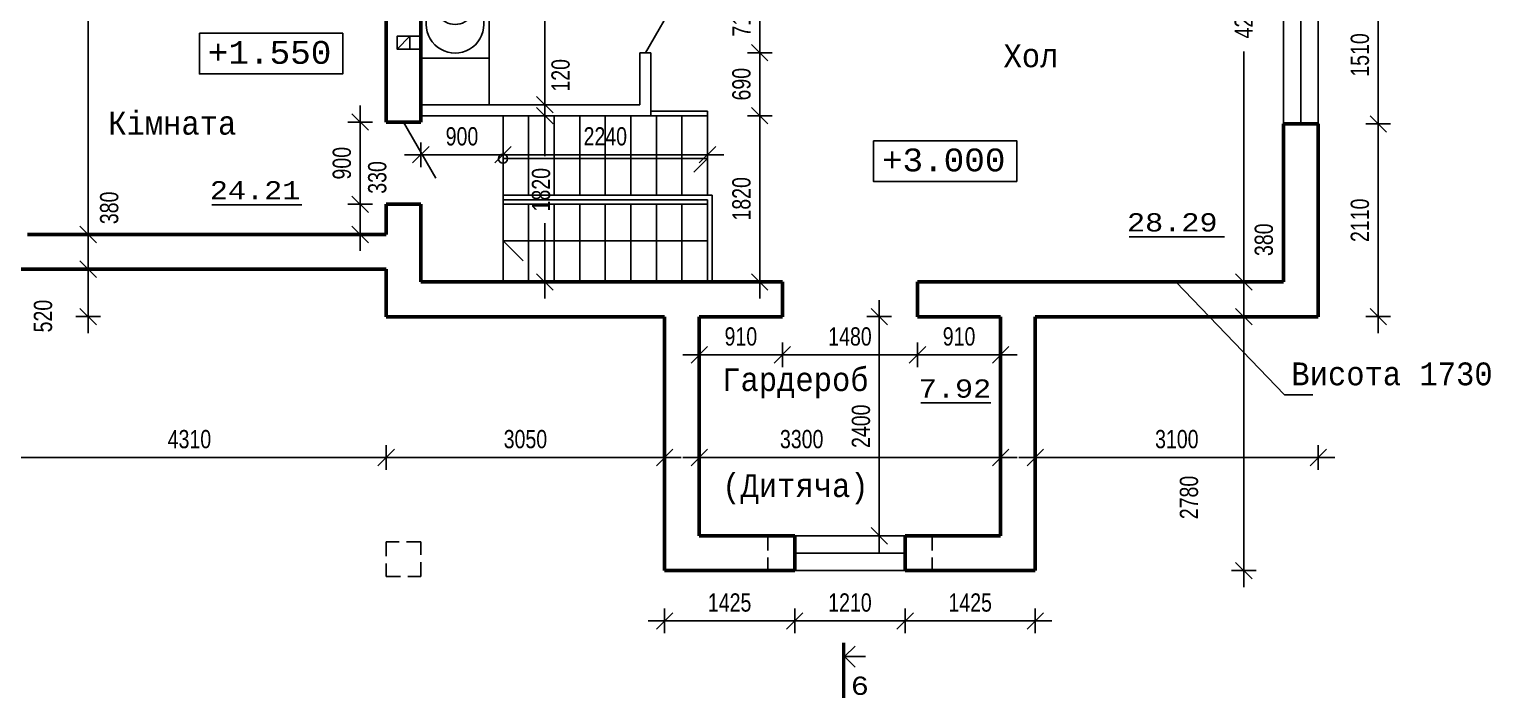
# Model space of a CAD drawing. Extents: x 3578 to 5591, y 95 to 458.
# Drawn here: x 4462.2 to 4622.3, y 108.2 to 181.4 of the extents above; entities that cross this region are included whole.
import ezdxf

# ---------------------------------------------------------------- set-up
doc = ezdxf.new("R2010")
doc.units = 0
doc.header["$MEASUREMENT"] = 0
doc.linetypes.add('HIDDEN2', pattern=[4.7625, 3.175, -1.5875])
doc.layers.get('0').update_dxf_attribs({"linetype": 'CONTINUOUS'})
doc.layers.get('DEFPOINTS').update_dxf_attribs({"linetype": 'CONTINUOUS'})
doc.layers.add('Chata', color=7, linetype='CONTINUOUS')
doc.layers.add('Furniture___Equipment', color=7, linetype='CONTINUOUS')
doc.styles.add('RUSS', font='russ', dxfattribs={"width": 0.8})
doc.styles.get("Standard").update_dxf_attribs({"font": 'cour.ttf'})
doc.dimstyles.new('Text 2mm', dxfattribs={"dimtxt": 2, "dimasz": 0.09, "dimexe": 0, "dimexo": 0, "dimgap": 1, "dimtad": 1, "dimdec": 0, "dimlfac": 100, "dimzin": 0, "dimdsep": 46, "dimtxsty": 'RUSS', "dimblk": 'A8MITTA', "dimcen": 3, "dimse1": 1, "dimse2": 1, "dimclrd": 6, "dimclrt": 6, "dimadec": 0, "dimazin": 0, "dimtp": 6, "dimtm": 6, "dimtfac": 1, "dimtdec": 0, "dimtofl": 0, "dimtmove": 2, "dimatfit": 3, "dimldrblk": 'A8MITTA', "dimfxl": 1, "dimtolj": 1, "dimtzin": 0, "dimarcsym": 0})

# ---------------------------------------------------------------- blocks, each defined once
blk = doc.blocks.new('A8MITTA', base_point=(3180, 3140))
for p, q in [((3170, 3130), (3190, 3150)), ((3180, 3155), (3180, 3125)), ((3160, 3140), (3200, 3140))]:
    blk.add_line(p, q)
blk = doc.blocks.new('*D59')
at = {"layer": 'Chata', "color": 6, "lineweight": -2, "ltscale": 0.01, "transparency": 16777216}
for p, q in [((4595.21, 196.14), (4595.21, 186.59)), ((4595.21, 153.82), (4595.21, 178.95))]:
    blk.add_line(p, q, dxfattribs=at)
at = {"layer": 'DEFPOINTS', "color": 0, "ltscale": 0.01, "transparency": 16777216}
for p in [(4599.57, 196.23), (4595.21, 153.73), (4599.57, 153.73)]:
    blk.add_point(p, dxfattribs=at)
at = {"layer": 'Chata', "color": 6, "lineweight": -2, "ltscale": 0.01, "transparency": 16777216, "xscale": 0.09, "yscale": 0.09, "zscale": 0.09}
for p, rotation in [((4595.21, 196.23), 90), ((4595.21, 153.73), 270)]:
    blk.add_blockref('A8MITTA', p, dxfattribs=dict(at, rotation=rotation))
at = {"layer": 'Chata', "color": 6, "ltscale": 0.01, "transparency": 16777216, "insert": (4595.21, 182.77), "char_height": 2, "attachment_point": 5, "rotation": 90, "style": 'RUSS'}
blk.add_mtext('\\A1;4250', dxfattribs=at)
blk = doc.blocks.new('*D60')
at = {"layer": 'Chata', "color": 6, "lineweight": -2, "ltscale": 0.01, "transparency": 16777216}
blk.add_line((4595.21, 149.84), (4595.21, 122.22), dxfattribs=at)
at = {"layer": 'DEFPOINTS', "color": 0, "ltscale": 0.01, "transparency": 16777216}
for p in [(4572.37, 149.93), (4572.37, 122.13), (4595.21, 122.13)]:
    blk.add_point(p, dxfattribs=at)
at = {"layer": 'Chata', "color": 6, "lineweight": -2, "ltscale": 0.01, "transparency": 16777216, "xscale": 0.09, "yscale": 0.09, "zscale": 0.09}
for p, rotation in [((4595.21, 149.93), 90), ((4595.21, 122.13), 270)]:
    blk.add_blockref('A8MITTA', p, dxfattribs=dict(at, rotation=rotation))
at = {"layer": 'Chata', "color": 6, "ltscale": 0.01, "transparency": 16777216, "insert": (4589.21, 130.13), "char_height": 2, "attachment_point": 5, "rotation": 90, "style": 'RUSS'}
blk.add_mtext('\\A1;2780', dxfattribs=at)
blk = doc.blocks.new('*D61')
at = {"layer": 'Chata', "color": 6, "lineweight": -2, "ltscale": 0.01, "transparency": 16777216}
blk.add_line((4458.26, 134.51), (4501.18, 134.51), dxfattribs=at)
at = {"layer": 'DEFPOINTS', "color": 0, "ltscale": 0.01, "transparency": 16777216}
for p in [(4501.27, 159.03), (4458.17, 155.13), (4501.27, 134.51)]:
    blk.add_point(p, dxfattribs=at)
at = {"layer": 'Chata', "color": 6, "lineweight": -2, "ltscale": 0.01, "transparency": 16777216, "xscale": 0.09, "yscale": 0.09, "zscale": 0.09, "rotation": 180}
blk.add_blockref('A8MITTA', (4458.17, 134.51), dxfattribs=at)
at = {"layer": 'Chata', "color": 6, "lineweight": -2, "ltscale": 0.01, "transparency": 16777216, "xscale": 0.09, "yscale": 0.09, "zscale": 0.09}
blk.add_blockref('A8MITTA', (4501.27, 134.51), dxfattribs=at)
at = {"layer": 'Chata', "color": 6, "ltscale": 0.01, "transparency": 16777216, "insert": (4479.72, 136.51), "char_height": 2, "attachment_point": 5, "style": 'RUSS'}
blk.add_mtext('\\A1;4310', dxfattribs=at)
blk = doc.blocks.new('*D65')
at = {"layer": 'Chata', "color": 6, "lineweight": -2, "ltscale": 0.01, "transparency": 16777216}
blk.add_line((4609.93, 150.02), (4609.93, 170.94), dxfattribs=at)
at = {"layer": 'DEFPOINTS', "color": 0, "ltscale": 0.01, "transparency": 16777216}
for p in [(4603.37, 171.03), (4609.93, 171.03), (4603.37, 149.93)]:
    blk.add_point(p, dxfattribs=at)
at = {"layer": 'Chata', "color": 6, "lineweight": -2, "ltscale": 0.01, "transparency": 16777216, "xscale": 0.09, "yscale": 0.09, "zscale": 0.09}
for p, rotation in [((4609.93, 171.03), 90), ((4609.93, 149.93), 270)]:
    blk.add_blockref('A8MITTA', p, dxfattribs=dict(at, rotation=rotation))
at = {"layer": 'Chata', "color": 6, "ltscale": 0.01, "transparency": 16777216, "insert": (4607.93, 160.48), "char_height": 2, "attachment_point": 5, "rotation": 90, "style": 'RUSS'}
blk.add_mtext('\\A1;2110', dxfattribs=at)
blk = doc.blocks.new('*D66')
at = {"layer": 'Chata', "color": 6, "lineweight": -2, "ltscale": 0.01, "transparency": 16777216}
blk.add_line((4609.93, 171.12), (4609.93, 186.04), dxfattribs=at)
at = {"layer": 'DEFPOINTS', "color": 0, "ltscale": 0.01, "transparency": 16777216}
for p in [(4603.37, 186.13), (4609.93, 186.13), (4603.37, 171.03)]:
    blk.add_point(p, dxfattribs=at)
at = {"layer": 'Chata', "color": 6, "lineweight": -2, "ltscale": 0.01, "transparency": 16777216, "xscale": 0.09, "yscale": 0.09, "zscale": 0.09}
for p, rotation in [((4609.93, 186.13), 90), ((4609.93, 171.03), 270)]:
    blk.add_blockref('A8MITTA', p, dxfattribs=dict(at, rotation=rotation))
at = {"layer": 'Chata', "color": 6, "ltscale": 0.01, "transparency": 16777216, "insert": (4607.93, 178.58), "char_height": 2, "attachment_point": 5, "rotation": 90, "style": 'RUSS'}
blk.add_mtext('\\A1;1510', dxfattribs=at)
blk = doc.blocks.new('*D70')
at = {"layer": 'Chata', "color": 6, "lineweight": -2, "ltscale": 0.01, "transparency": 16777216}
blk.add_line((4518.65, 196.14), (4518.65, 173.22), dxfattribs=at)
at = {"layer": 'DEFPOINTS', "color": 0, "ltscale": 0.01, "transparency": 16777216}
for p in [(4505.07, 196.23), (4505.07, 173.13), (4518.65, 173.13)]:
    blk.add_point(p, dxfattribs=at)
at = {"layer": 'Chata', "color": 6, "lineweight": -2, "ltscale": 0.01, "transparency": 16777216, "xscale": 0.09, "yscale": 0.09, "zscale": 0.09}
for p, rotation in [((4518.65, 196.23), 90), ((4518.65, 173.13), 270)]:
    blk.add_blockref('A8MITTA', p, dxfattribs=dict(at, rotation=rotation))
at = {"layer": 'Chata', "color": 6, "ltscale": 0.01, "transparency": 16777216, "insert": (4516.65, 184.68), "char_height": 2, "attachment_point": 5, "rotation": 90, "style": 'RUSS'}
blk.add_mtext('\\A1;2310', dxfattribs=at)
blk = doc.blocks.new('*D71')
at = {"layer": 'Chata', "color": 6, "lineweight": -2, "ltscale": 0.01, "transparency": 16777216}
for p, q in [((4518.65, 173.22), (4518.65, 173.31)), ((4518.65, 171.84), (4518.65, 171.75))]:
    blk.add_line(p, q, dxfattribs=at)
at = {"layer": 'DEFPOINTS', "color": 0, "ltscale": 0.01, "transparency": 16777216}
for p in [(4529.07, 173.13), (4518.65, 171.93), (4530.27, 171.93)]:
    blk.add_point(p, dxfattribs=at)
at = {"layer": 'Chata', "color": 6, "lineweight": -2, "ltscale": 0.01, "transparency": 16777216, "xscale": 0.09, "yscale": 0.09, "zscale": 0.09}
for p, rotation in [((4518.65, 173.13), 270), ((4518.65, 171.93), 90)]:
    blk.add_blockref('A8MITTA', p, dxfattribs=dict(at, rotation=rotation))
at = {"layer": 'Chata', "color": 6, "ltscale": 0.01, "transparency": 16777216, "insert": (4520.38, 176.35), "char_height": 2, "attachment_point": 5, "rotation": 90, "style": 'RUSS'}
blk.add_mtext('\\A1;120', dxfattribs=at)
blk = doc.blocks.new('*D72')
at = {"layer": 'Chata', "color": 6, "lineweight": -2, "ltscale": 0.01, "transparency": 16777216}
for p, q in [((4505.16, 189.65), (4517.72, 189.65)), ((4528.98, 189.65), (4525.36, 189.65))]:
    blk.add_line(p, q, dxfattribs=at)
at = {"layer": 'DEFPOINTS', "color": 0, "ltscale": 0.01, "transparency": 16777216}
for p in [(4529.07, 189.65), (4505.07, 173.13), (4529.07, 173.13)]:
    blk.add_point(p, dxfattribs=at)
at = {"layer": 'Chata', "color": 6, "lineweight": -2, "ltscale": 0.01, "transparency": 16777216, "xscale": 0.09, "yscale": 0.09, "zscale": 0.09, "rotation": 180}
blk.add_blockref('A8MITTA', (4505.07, 189.65), dxfattribs=at)
at = {"layer": 'Chata', "color": 6, "lineweight": -2, "ltscale": 0.01, "transparency": 16777216, "xscale": 0.09, "yscale": 0.09, "zscale": 0.09}
blk.add_blockref('A8MITTA', (4529.07, 189.65), dxfattribs=at)
at = {"layer": 'Chata', "color": 6, "ltscale": 0.01, "transparency": 16777216, "insert": (4521.54, 188.94), "char_height": 2, "attachment_point": 5, "style": 'RUSS'}
blk.add_mtext('\\A1;2400', dxfattribs=at)
blk = doc.blocks.new('*D85')
at = {"layer": 'Chata', "color": 6, "lineweight": -2, "ltscale": 0.01, "transparency": 16777216}
blk.add_line((4448.63, 251.84), (4448.63, 159.12), dxfattribs=at)
at = {"layer": 'DEFPOINTS', "color": 0, "ltscale": 0.01, "transparency": 16777216}
for p in [(4458.17, 251.93), (4448.63, 159.03), (4501.27, 159.03)]:
    blk.add_point(p, dxfattribs=at)
at = {"layer": 'Chata', "color": 6, "lineweight": -2, "ltscale": 0.01, "transparency": 16777216, "xscale": 0.09, "yscale": 0.09, "zscale": 0.09}
for p, rotation in [((4448.63, 251.93), 90), ((4448.63, 159.03), 270)]:
    blk.add_blockref('A8MITTA', p, dxfattribs=dict(at, rotation=rotation))
at = {"layer": 'Chata', "color": 6, "ltscale": 0.01, "transparency": 16777216, "insert": (4446.63, 205.48), "char_height": 2, "attachment_point": 5, "rotation": 90, "style": 'RUSS'}
blk.add_mtext('\\A1;9290', dxfattribs=at)
blk = doc.blocks.new('*D89')
at = {"layer": 'Chata', "color": 6, "lineweight": -2, "ltscale": 0.01, "transparency": 16777216}
for p, q in [((4518.65, 171.84), (4518.65, 167.5)), ((4518.65, 153.82), (4518.65, 160.17))]:
    blk.add_line(p, q, dxfattribs=at)
at = {"layer": 'DEFPOINTS', "color": 0, "ltscale": 0.01, "transparency": 16777216}
for p in [(4505.07, 171.93), (4505.07, 153.73), (4518.65, 153.73)]:
    blk.add_point(p, dxfattribs=at)
at = {"layer": 'Chata', "color": 6, "lineweight": -2, "ltscale": 0.01, "transparency": 16777216, "xscale": 0.09, "yscale": 0.09, "zscale": 0.09}
for p, rotation in [((4518.65, 171.93), 90), ((4518.65, 153.73), 270)]:
    blk.add_blockref('A8MITTA', p, dxfattribs=dict(at, rotation=rotation))
at = {"layer": 'Chata', "color": 6, "ltscale": 0.01, "transparency": 16777216, "insert": (4518.24, 163.83), "char_height": 2, "attachment_point": 5, "rotation": 90, "style": 'RUSS'}
blk.add_mtext('\\A1;1820', dxfattribs=at)
blk = doc.blocks.new('*D90')
at = {"layer": 'Chata', "color": 6, "lineweight": -2, "ltscale": 0.01, "transparency": 16777216}
blk.add_line((4513.98, 167.66), (4505.16, 167.66), dxfattribs=at)
at = {"layer": 'DEFPOINTS', "color": 0, "ltscale": 0.01, "transparency": 16777216}
for p in [(4505.07, 167.66), (4514.07, 162.73), (4505.07, 153.73)]:
    blk.add_point(p, dxfattribs=at)
at = {"layer": 'Chata', "color": 6, "lineweight": -2, "ltscale": 0.01, "transparency": 16777216, "xscale": 0.09, "yscale": 0.09, "zscale": 0.09, "rotation": 180}
blk.add_blockref('A8MITTA', (4505.07, 167.66), dxfattribs=at)
at = {"layer": 'Chata', "color": 6, "lineweight": -2, "ltscale": 0.01, "transparency": 16777216, "xscale": 0.09, "yscale": 0.09, "zscale": 0.09}
blk.add_blockref('A8MITTA', (4514.07, 167.66), dxfattribs=at)
at = {"layer": 'Chata', "color": 6, "ltscale": 0.01, "transparency": 16777216, "insert": (4509.57, 169.66), "char_height": 2, "attachment_point": 5, "style": 'RUSS'}
blk.add_mtext('\\A1;900', dxfattribs=at)
blk = doc.blocks.new('*D91')
at = {"layer": 'Chata', "color": 6, "lineweight": -2, "ltscale": 0.01, "transparency": 16777216}
blk.add_line((4448.63, 158.94), (4448.63, 150.02), dxfattribs=at)
at = {"layer": 'DEFPOINTS', "color": 0, "ltscale": 0.01, "transparency": 16777216}
for p in [(4501.27, 159.03), (4448.63, 149.93), (4501.27, 149.93)]:
    blk.add_point(p, dxfattribs=at)
at = {"layer": 'Chata', "color": 6, "lineweight": -2, "ltscale": 0.01, "transparency": 16777216, "xscale": 0.09, "yscale": 0.09, "zscale": 0.09}
for p, rotation in [((4448.63, 159.03), 90), ((4448.63, 149.93), 270)]:
    blk.add_blockref('A8MITTA', p, dxfattribs=dict(at, rotation=rotation))
at = {"layer": 'Chata', "color": 6, "ltscale": 0.01, "transparency": 16777216, "insert": (4446.63, 154.48), "char_height": 2, "attachment_point": 5, "rotation": 90, "style": 'RUSS'}
blk.add_mtext('\\A1;910', dxfattribs=at)
blk = doc.blocks.new('*D93')
at = {"color": 6, "lineweight": -2, "ltscale": 0.01, "transparency": 16777216}
blk.add_line((4535.66, 134.51), (4568.48, 134.51), dxfattribs=at)
at = {"layer": 'DEFPOINTS', "color": 0, "ltscale": 0.01, "transparency": 16777216}
for p in [(4568.57, 134.51), (4535.57, 125.93), (4568.57, 125.93)]:
    blk.add_point(p, dxfattribs=at)
at = {"color": 6, "lineweight": -2, "ltscale": 0.01, "transparency": 16777216, "xscale": 0.09, "yscale": 0.09, "zscale": 0.09, "rotation": 180}
blk.add_blockref('A8MITTA', (4535.57, 134.51), dxfattribs=at)
at = {"color": 6, "lineweight": -2, "ltscale": 0.01, "transparency": 16777216, "xscale": 0.09, "yscale": 0.09, "zscale": 0.09}
blk.add_blockref('A8MITTA', (4568.57, 134.51), dxfattribs=at)
at = {"color": 6, "ltscale": 0.01, "transparency": 16777216, "insert": (4546.78, 136.51), "char_height": 2, "attachment_point": 5, "style": 'RUSS'}
blk.add_mtext('\\A1;3300', dxfattribs=at)
blk = doc.blocks.new('*D94')
at = {"color": 6, "lineweight": -2, "ltscale": 0.01, "transparency": 16777216}
blk.add_line((4501.36, 134.51), (4531.68, 134.51), dxfattribs=at)
at = {"layer": 'DEFPOINTS', "color": 0, "ltscale": 0.01, "transparency": 16777216}
for p in [(4501.27, 149.93), (4531.77, 149.93), (4531.77, 134.51)]:
    blk.add_point(p, dxfattribs=at)
at = {"color": 6, "lineweight": -2, "ltscale": 0.01, "transparency": 16777216, "xscale": 0.09, "yscale": 0.09, "zscale": 0.09, "rotation": 180}
blk.add_blockref('A8MITTA', (4501.27, 134.51), dxfattribs=at)
at = {"color": 6, "lineweight": -2, "ltscale": 0.01, "transparency": 16777216, "xscale": 0.09, "yscale": 0.09, "zscale": 0.09}
blk.add_blockref('A8MITTA', (4531.77, 134.51), dxfattribs=at)
at = {"color": 6, "ltscale": 0.01, "transparency": 16777216, "insert": (4516.52, 136.51), "char_height": 2, "attachment_point": 5, "style": 'RUSS'}
blk.add_mtext('\\A1;3050', dxfattribs=at)
blk = doc.blocks.new('*D95')
at = {"color": 6, "lineweight": -2, "ltscale": 0.01, "transparency": 16777216}
blk.add_line((4572.46, 134.51), (4603.28, 134.51), dxfattribs=at)
at = {"layer": 'DEFPOINTS', "color": 0, "ltscale": 0.01, "transparency": 16777216}
for p in [(4572.37, 149.93), (4603.37, 149.93), (4603.37, 134.51)]:
    blk.add_point(p, dxfattribs=at)
at = {"color": 6, "lineweight": -2, "ltscale": 0.01, "transparency": 16777216, "xscale": 0.09, "yscale": 0.09, "zscale": 0.09, "rotation": 180}
blk.add_blockref('A8MITTA', (4572.37, 134.51), dxfattribs=at)
at = {"color": 6, "lineweight": -2, "ltscale": 0.01, "transparency": 16777216, "xscale": 0.09, "yscale": 0.09, "zscale": 0.09}
blk.add_blockref('A8MITTA', (4603.37, 134.51), dxfattribs=at)
at = {"color": 6, "ltscale": 0.01, "transparency": 16777216, "insert": (4587.87, 136.51), "char_height": 2, "attachment_point": 5, "style": 'RUSS'}
blk.add_mtext('\\A1;3100', dxfattribs=at)
blk = doc.blocks.new('*D96')
at = {"color": 6, "lineweight": -2, "ltscale": 0.01, "transparency": 16777216}
blk.add_line((4498.42, 162.14), (4498.42, 159.02), dxfattribs=at)
at = {"layer": 'DEFPOINTS', "color": 0, "ltscale": 0.01, "transparency": 16777216}
for p in [(4501.27, 162.23), (4498.42, 158.93), (4501.27, 158.93)]:
    blk.add_point(p, dxfattribs=at)
at = {"color": 6, "lineweight": -2, "ltscale": 0.01, "transparency": 16777216, "xscale": 0.09, "yscale": 0.09, "zscale": 0.09}
for p, rotation in [((4498.42, 162.23), 90), ((4498.42, 158.93), 270)]:
    blk.add_blockref('A8MITTA', p, dxfattribs=dict(at, rotation=rotation))
at = {"color": 6, "ltscale": 0.01, "transparency": 16777216, "insert": (4500.3, 165.17), "char_height": 2, "attachment_point": 5, "rotation": 90, "style": 'RUSS'}
blk.add_mtext('\\A1;330', dxfattribs=at)
blk = doc.blocks.new('*D104')
at = {"color": 6, "lineweight": -2, "ltscale": 0.01, "transparency": 16777216}
blk.add_line((4468.63, 220.44), (4468.63, 159.02), dxfattribs=at)
at = {"layer": 'DEFPOINTS', "color": 0, "ltscale": 0.01, "transparency": 16777216}
for p in [(4461.97, 220.53), (4461.97, 158.93), (4468.63, 158.93)]:
    blk.add_point(p, dxfattribs=at)
at = {"color": 6, "lineweight": -2, "ltscale": 0.01, "transparency": 16777216, "xscale": 0.09, "yscale": 0.09, "zscale": 0.09}
for p, rotation in [((4468.63, 220.53), 90), ((4468.63, 158.93), 270)]:
    blk.add_blockref('A8MITTA', p, dxfattribs=dict(at, rotation=rotation))
at = {"color": 6, "ltscale": 0.01, "transparency": 16777216, "insert": (4464.33, 203.06), "char_height": 2, "attachment_point": 5, "rotation": 90, "style": 'RUSS'}
blk.add_mtext('\\A1;6160', dxfattribs=at)
blk = doc.blocks.new('*D122')
at = {"color": 6, "lineweight": -2, "ltscale": 0.01, "transparency": 16777216}
blk.add_line((4514.16, 167.66), (4536.38, 167.66), dxfattribs=at)
at = {"layer": 'DEFPOINTS', "color": 0, "ltscale": 0.01, "transparency": 16777216}
for p in [(4536.47, 167.66), (4514.07, 163.23), (4536.47, 163.23)]:
    blk.add_point(p, dxfattribs=at)
at = {"color": 6, "lineweight": -2, "ltscale": 0.01, "transparency": 16777216, "xscale": 0.09, "yscale": 0.09, "zscale": 0.09, "rotation": 180}
blk.add_blockref('A8MITTA', (4514.07, 167.66), dxfattribs=at)
at = {"color": 6, "lineweight": -2, "ltscale": 0.01, "transparency": 16777216, "xscale": 0.09, "yscale": 0.09, "zscale": 0.09}
blk.add_blockref('A8MITTA', (4536.47, 167.66), dxfattribs=at)
at = {"color": 6, "ltscale": 0.01, "transparency": 16777216, "insert": (4525.27, 169.66), "char_height": 2, "attachment_point": 5, "style": 'RUSS'}
blk.add_mtext('\\A1;2240', dxfattribs=at)
blk = doc.blocks.new('*D123')
at = {"color": 6, "lineweight": -2, "ltscale": 0.01, "transparency": 16777216}
blk.add_line((4498.42, 162.32), (4498.42, 171.14), dxfattribs=at)
at = {"layer": 'DEFPOINTS', "color": 0, "ltscale": 0.01, "transparency": 16777216}
for p in [(4498.42, 171.23), (4501.27, 171.23), (4501.27, 162.23)]:
    blk.add_point(p, dxfattribs=at)
at = {"color": 6, "lineweight": -2, "ltscale": 0.01, "transparency": 16777216, "xscale": 0.09, "yscale": 0.09, "zscale": 0.09}
for p, rotation in [((4498.42, 171.23), 90), ((4498.42, 162.23), 270)]:
    blk.add_blockref('A8MITTA', p, dxfattribs=dict(at, rotation=rotation))
at = {"color": 6, "ltscale": 0.01, "transparency": 16777216, "insert": (4496.42, 166.73), "char_height": 2, "attachment_point": 5, "rotation": 90, "style": 'RUSS'}
blk.add_mtext('\\A1;900', dxfattribs=at)
blk = doc.blocks.new('*D124')
at = {"color": 6, "lineweight": -2, "ltscale": 0.01, "transparency": 16777216}
blk.add_line((4542.19, 185.84), (4542.19, 178.92), dxfattribs=at)
at = {"layer": 'DEFPOINTS', "color": 0, "ltscale": 0.01, "transparency": 16777216}
for p in [(4530.27, 185.93), (4530.27, 178.83), (4542.19, 178.83)]:
    blk.add_point(p, dxfattribs=at)
at = {"color": 6, "lineweight": -2, "ltscale": 0.01, "transparency": 16777216, "xscale": 0.09, "yscale": 0.09, "zscale": 0.09}
for p, rotation in [((4542.19, 185.93), 90), ((4542.19, 178.83), 270)]:
    blk.add_blockref('A8MITTA', p, dxfattribs=dict(at, rotation=rotation))
at = {"color": 6, "ltscale": 0.01, "transparency": 16777216, "insert": (4540.19, 182.38), "char_height": 2, "attachment_point": 5, "rotation": 90, "style": 'RUSS'}
blk.add_mtext('\\A1;710', dxfattribs=at)
blk = doc.blocks.new('*D127')
at = {"color": 6, "lineweight": -2, "ltscale": 0.01, "transparency": 16777216}
blk.add_line((4555.28, 149.84), (4555.28, 126.02), dxfattribs=at)
at = {"layer": 'DEFPOINTS', "color": 0, "ltscale": 0.01, "transparency": 16777216}
for p in [(4568.57, 149.93), (4555.28, 125.93), (4568.57, 125.93)]:
    blk.add_point(p, dxfattribs=at)
at = {"color": 6, "lineweight": -2, "ltscale": 0.01, "transparency": 16777216, "xscale": 0.09, "yscale": 0.09, "zscale": 0.09}
for p, rotation in [((4555.28, 149.93), 90), ((4555.28, 125.93), 270)]:
    blk.add_blockref('A8MITTA', p, dxfattribs=dict(at, rotation=rotation))
at = {"color": 6, "ltscale": 0.01, "transparency": 16777216, "insert": (4553.28, 137.93), "char_height": 2, "attachment_point": 5, "rotation": 90, "style": 'RUSS'}
blk.add_mtext('\\A1;2400', dxfattribs=at)
blk = doc.blocks.new('*D128')
at = {"color": 6, "lineweight": -2, "ltscale": 0.01, "transparency": 16777216}
blk.add_line((4595.21, 150.02), (4595.21, 153.64), dxfattribs=at)
at = {"layer": 'DEFPOINTS', "color": 0, "ltscale": 0.01, "transparency": 16777216}
for p in [(4559.47, 153.73), (4595.21, 153.73), (4559.47, 149.93)]:
    blk.add_point(p, dxfattribs=at)
at = {"color": 6, "lineweight": -2, "ltscale": 0.01, "transparency": 16777216, "xscale": 0.09, "yscale": 0.09, "zscale": 0.09}
for p, rotation in [((4595.21, 153.73), 90), ((4595.21, 149.93), 270)]:
    blk.add_blockref('A8MITTA', p, dxfattribs=dict(at, rotation=rotation))
at = {"color": 6, "ltscale": 0.01, "transparency": 16777216, "insert": (4597.41, 158.35), "char_height": 2, "attachment_point": 5, "rotation": 90, "style": 'RUSS'}
blk.add_mtext('\\A1;380', dxfattribs=at)
blk = doc.blocks.new('*D131')
at = {"color": 6, "lineweight": -2, "ltscale": 0.01, "transparency": 16777216}
blk.add_line((4544.76, 145.75), (4559.38, 145.75), dxfattribs=at)
at = {"layer": 'DEFPOINTS', "color": 0, "ltscale": 0.01, "transparency": 16777216}
for p in [(4544.67, 149.93), (4559.47, 149.93), (4559.47, 145.75)]:
    blk.add_point(p, dxfattribs=at)
at = {"color": 6, "lineweight": -2, "ltscale": 0.01, "transparency": 16777216, "xscale": 0.09, "yscale": 0.09, "zscale": 0.09, "rotation": 180}
blk.add_blockref('A8MITTA', (4544.67, 145.75), dxfattribs=at)
at = {"color": 6, "lineweight": -2, "ltscale": 0.01, "transparency": 16777216, "xscale": 0.09, "yscale": 0.09, "zscale": 0.09}
blk.add_blockref('A8MITTA', (4559.47, 145.75), dxfattribs=at)
at = {"color": 6, "ltscale": 0.01, "transparency": 16777216, "insert": (4552.07, 147.75), "char_height": 2, "attachment_point": 5, "style": 'RUSS'}
blk.add_mtext('\\A1;1480', dxfattribs=at)
blk = doc.blocks.new('*D132')
at = {"color": 6, "lineweight": -2, "ltscale": 0.01, "transparency": 16777216}
blk.add_line((4559.56, 145.75), (4568.48, 145.75), dxfattribs=at)
at = {"layer": 'DEFPOINTS', "color": 0, "ltscale": 0.01, "transparency": 16777216}
for p in [(4559.47, 149.93), (4568.57, 149.93), (4568.57, 145.75)]:
    blk.add_point(p, dxfattribs=at)
at = {"color": 6, "lineweight": -2, "ltscale": 0.01, "transparency": 16777216, "xscale": 0.09, "yscale": 0.09, "zscale": 0.09, "rotation": 180}
blk.add_blockref('A8MITTA', (4559.47, 145.75), dxfattribs=at)
at = {"color": 6, "lineweight": -2, "ltscale": 0.01, "transparency": 16777216, "xscale": 0.09, "yscale": 0.09, "zscale": 0.09}
blk.add_blockref('A8MITTA', (4568.57, 145.75), dxfattribs=at)
at = {"color": 6, "ltscale": 0.01, "transparency": 16777216, "insert": (4564.02, 147.75), "char_height": 2, "attachment_point": 5, "style": 'RUSS'}
blk.add_mtext('\\A1;910', dxfattribs=at)
blk = doc.blocks.new('*D133')
at = {"color": 6, "lineweight": -2, "ltscale": 0.01, "transparency": 16777216}
blk.add_line((4544.58, 145.75), (4535.66, 145.75), dxfattribs=at)
at = {"layer": 'DEFPOINTS', "color": 0, "ltscale": 0.01, "transparency": 16777216}
for p in [(4535.57, 149.93), (4544.67, 149.93), (4535.57, 145.75)]:
    blk.add_point(p, dxfattribs=at)
at = {"color": 6, "lineweight": -2, "ltscale": 0.01, "transparency": 16777216, "xscale": 0.09, "yscale": 0.09, "zscale": 0.09, "rotation": 180}
blk.add_blockref('A8MITTA', (4535.57, 145.75), dxfattribs=at)
at = {"color": 6, "lineweight": -2, "ltscale": 0.01, "transparency": 16777216, "xscale": 0.09, "yscale": 0.09, "zscale": 0.09}
blk.add_blockref('A8MITTA', (4544.67, 145.75), dxfattribs=at)
at = {"color": 6, "ltscale": 0.01, "transparency": 16777216, "insert": (4540.12, 147.75), "char_height": 2, "attachment_point": 5, "style": 'RUSS'}
blk.add_mtext('\\A1;910', dxfattribs=at)
blk = doc.blocks.new('*D135')
at = {"color": 6, "lineweight": -2, "ltscale": 0.01, "transparency": 16777216}
blk.add_line((4468.63, 155.04), (4468.63, 150.02), dxfattribs=at)
at = {"layer": 'DEFPOINTS', "color": 0, "ltscale": 0.01, "transparency": 16777216}
for p in [(4501.27, 155.13), (4468.63, 149.93), (4501.27, 149.93)]:
    blk.add_point(p, dxfattribs=at)
at = {"color": 6, "lineweight": -2, "ltscale": 0.01, "transparency": 16777216, "xscale": 0.09, "yscale": 0.09, "zscale": 0.09}
for p, rotation in [((4468.63, 155.13), 90), ((4468.63, 149.93), 270)]:
    blk.add_blockref('A8MITTA', p, dxfattribs=dict(at, rotation=rotation))
at = {"color": 6, "ltscale": 0.01, "transparency": 16777216, "insert": (4463.69, 149.99), "char_height": 2, "attachment_point": 5, "rotation": 90, "style": 'RUSS'}
blk.add_mtext('\\A1;520', dxfattribs=at)
blk = doc.blocks.new('*D138')
at = {"color": 6, "lineweight": -2, "ltscale": 0.01, "transparency": 16777216}
blk.add_line((4531.86, 116.62), (4545.93, 116.62), dxfattribs=at)
at = {"layer": 'DEFPOINTS', "color": 0, "ltscale": 0.01, "transparency": 16777216}
for p in [(4531.77, 122.13), (4546.02, 122.13), (4546.02, 116.62)]:
    blk.add_point(p, dxfattribs=at)
at = {"color": 6, "lineweight": -2, "ltscale": 0.01, "transparency": 16777216, "xscale": 0.09, "yscale": 0.09, "zscale": 0.09, "rotation": 180}
blk.add_blockref('A8MITTA', (4531.77, 116.62), dxfattribs=at)
at = {"color": 6, "lineweight": -2, "ltscale": 0.01, "transparency": 16777216, "xscale": 0.09, "yscale": 0.09, "zscale": 0.09}
blk.add_blockref('A8MITTA', (4546.02, 116.62), dxfattribs=at)
at = {"color": 6, "ltscale": 0.01, "transparency": 16777216, "insert": (4538.89, 118.62), "char_height": 2, "attachment_point": 5, "style": 'RUSS'}
blk.add_mtext('\\A1;1425', dxfattribs=at)
blk = doc.blocks.new('*D139')
at = {"color": 6, "lineweight": -2, "ltscale": 0.01, "transparency": 16777216}
blk.add_line((4558.21, 116.62), (4572.28, 116.62), dxfattribs=at)
at = {"layer": 'DEFPOINTS', "color": 0, "ltscale": 0.01, "transparency": 16777216}
for p in [(4558.12, 122.13), (4572.37, 122.13), (4572.37, 116.62)]:
    blk.add_point(p, dxfattribs=at)
at = {"color": 6, "lineweight": -2, "ltscale": 0.01, "transparency": 16777216, "xscale": 0.09, "yscale": 0.09, "zscale": 0.09, "rotation": 180}
blk.add_blockref('A8MITTA', (4558.12, 116.62), dxfattribs=at)
at = {"color": 6, "lineweight": -2, "ltscale": 0.01, "transparency": 16777216, "xscale": 0.09, "yscale": 0.09, "zscale": 0.09}
blk.add_blockref('A8MITTA', (4572.37, 116.62), dxfattribs=at)
at = {"color": 6, "ltscale": 0.01, "transparency": 16777216, "insert": (4565.24, 118.62), "char_height": 2, "attachment_point": 5, "style": 'RUSS'}
blk.add_mtext('\\A1;1425', dxfattribs=at)
blk = doc.blocks.new('*D141')
at = {"color": 6, "lineweight": -2, "ltscale": 0.01, "transparency": 16777216}
blk.add_line((4468.63, 155.22), (4468.63, 158.84), dxfattribs=at)
at = {"layer": 'DEFPOINTS', "color": 0, "ltscale": 0.01, "transparency": 16777216}
for p in [(4468.63, 158.93), (4501.27, 158.93), (4501.27, 155.13)]:
    blk.add_point(p, dxfattribs=at)
at = {"color": 6, "lineweight": -2, "ltscale": 0.01, "transparency": 16777216, "xscale": 0.09, "yscale": 0.09, "zscale": 0.09}
for p, rotation in [((4468.63, 158.93), 90), ((4468.63, 155.13), 270)]:
    blk.add_blockref('A8MITTA', p, dxfattribs=dict(at, rotation=rotation))
at = {"color": 6, "ltscale": 0.01, "transparency": 16777216, "insert": (4470.94, 161.84), "char_height": 2, "attachment_point": 5, "rotation": 90, "style": 'RUSS'}
blk.add_mtext('\\A1;380', dxfattribs=at)
blk = doc.blocks.new('*D146')
at = {"color": 6, "lineweight": -2, "ltscale": 0.01, "transparency": 16777216}
blk.add_line((4546.11, 116.62), (4558.03, 116.62), dxfattribs=at)
at = {"layer": 'DEFPOINTS', "color": 0, "ltscale": 0.01, "transparency": 16777216}
for p in [(4546.02, 122.13), (4558.12, 122.13), (4558.12, 116.62)]:
    blk.add_point(p, dxfattribs=at)
at = {"color": 6, "lineweight": -2, "ltscale": 0.01, "transparency": 16777216, "xscale": 0.09, "yscale": 0.09, "zscale": 0.09, "rotation": 180}
blk.add_blockref('A8MITTA', (4546.02, 116.62), dxfattribs=at)
at = {"color": 6, "lineweight": -2, "ltscale": 0.01, "transparency": 16777216, "xscale": 0.09, "yscale": 0.09, "zscale": 0.09}
blk.add_blockref('A8MITTA', (4558.12, 116.62), dxfattribs=at)
at = {"color": 6, "ltscale": 0.01, "transparency": 16777216, "insert": (4552.07, 118.62), "char_height": 2, "attachment_point": 5, "style": 'RUSS'}
blk.add_mtext('\\A1;1210', dxfattribs=at)
blk = doc.blocks.new('Bath Symb_2')
at = {"layer": 'Furniture___Equipment', "color": 8, "linetype": 'Continuous'}
for p, q in [((1.8, 0.75), (0, 0.75)), ((0, 0.75), (0, 0)), ((0.12, 0.69), (1.43, 0.69)), ((1.8, 0.75), (1.8, 0)), ((0.06, 0.63), (0.06, 0.12)), ((0.164, 0.556), (0.164, 0.194)), ((1.22, 0.586), (0.194, 0.586)), ((0.357, 0.375), (0.32, 0.375)), ((0.375, 0.393), (0.375, 0.43)), ((0.375, 0.357), (0.375, 0.32)), ((0.393, 0.375), (0.43, 0.375)), ((1.22, 0.164), (0.194, 0.164)), ((1.8, 0), (0, 0)), ((0.12, 0.06), (1.43, 0.06))]:
    blk.add_line(p, q, dxfattribs=at)
for radius in [0.0419, 0.0313]:
    blk.add_circle((0.375, 0.375), radius, dxfattribs=at)
for centre, radius, start, end in [((0.12, 0.63), 0.06, 90, 180), ((1.43, 0.375), 0.315, 270, 90), ((0.194, 0.556), 0.03, 90, 180), ((1.22, 0.375), 0.211, 270, 90), ((0.194, 0.194), 0.03, 180, 270), ((0.12, 0.12), 0.06, 180, 270)]:
    blk.add_arc(centre, radius, start, end, dxfattribs=at)
blk = doc.blocks.new('*D402')
at = {"color": 6, "lineweight": -2, "ltscale": 0.01, "transparency": 16777216}
blk.add_line((4542.19, 171.84), (4542.19, 153.82), dxfattribs=at)
at = {"layer": 'DEFPOINTS', "color": 0, "ltscale": 0.01, "transparency": 16777216}
for p in [(4530.27, 171.93), (4536.97, 153.73), (4542.19, 153.73)]:
    blk.add_point(p, dxfattribs=at)
at = {"color": 6, "lineweight": -2, "ltscale": 0.01, "transparency": 16777216, "xscale": 0.09, "yscale": 0.09, "zscale": 0.09}
for p, rotation in [((4542.19, 171.93), 90), ((4542.19, 153.73), 270)]:
    blk.add_blockref('A8MITTA', p, dxfattribs=dict(at, rotation=rotation))
at = {"color": 6, "ltscale": 0.01, "transparency": 16777216, "insert": (4540.19, 162.83), "char_height": 2, "attachment_point": 5, "rotation": 90, "style": 'RUSS'}
blk.add_mtext('\\A1;1820', dxfattribs=at)
blk = doc.blocks.new('*D403')
at = {"color": 6, "lineweight": -2, "ltscale": 0.01, "transparency": 16777216}
blk.add_line((4542.19, 178.74), (4542.19, 172.02), dxfattribs=at)
at = {"layer": 'DEFPOINTS', "color": 0, "ltscale": 0.01, "transparency": 16777216}
for p in [(4530.27, 178.83), (4530.27, 171.93), (4542.19, 171.93)]:
    blk.add_point(p, dxfattribs=at)
at = {"color": 6, "lineweight": -2, "ltscale": 0.01, "transparency": 16777216, "xscale": 0.09, "yscale": 0.09, "zscale": 0.09}
for p, rotation in [((4542.19, 178.83), 90), ((4542.19, 171.93), 270)]:
    blk.add_blockref('A8MITTA', p, dxfattribs=dict(at, rotation=rotation))
at = {"color": 6, "ltscale": 0.01, "transparency": 16777216, "insert": (4540.19, 175.38), "char_height": 2, "attachment_point": 5, "rotation": 90, "style": 'RUSS'}
blk.add_mtext('\\A1;690', dxfattribs=at)
blk = doc.blocks.new('*D408')
at = {"color": 6, "lineweight": -2, "ltscale": 0.01, "transparency": 16777216}
blk.add_line((4462.06, 189.65), (4501.18, 189.65), dxfattribs=at)
at = {"layer": 'DEFPOINTS', "color": 0, "ltscale": 0.01, "transparency": 16777216}
for p in [(4501.27, 189.65), (4461.97, 158.93), (4501.27, 158.93)]:
    blk.add_point(p, dxfattribs=at)
at = {"color": 6, "lineweight": -2, "ltscale": 0.01, "transparency": 16777216, "xscale": 0.09, "yscale": 0.09, "zscale": 0.09, "rotation": 180}
blk.add_blockref('A8MITTA', (4461.97, 189.65), dxfattribs=at)
at = {"color": 6, "lineweight": -2, "ltscale": 0.01, "transparency": 16777216, "xscale": 0.09, "yscale": 0.09, "zscale": 0.09}
blk.add_blockref('A8MITTA', (4501.27, 189.65), dxfattribs=at)
at = {"color": 6, "ltscale": 0.01, "transparency": 16777216, "insert": (4481.62, 191.65), "char_height": 2, "attachment_point": 5, "style": 'RUSS'}
blk.add_mtext('\\A1;3930', dxfattribs=at)

msp = doc.modelspace()

# ---------------------------------------------------------------- linework, layer by layer
at = {"ltscale": 0.01}
for p, q in [((4599.567, 186.128), (4599.567, 171.028)), ((4603.367, 186.128), (4603.367, 171.028)), ((4503.869, 180.628), (4505.068, 180.628)), ((4503.869, 179.228), (4505.068, 179.228)), ((4530.267, 172.428), (4536.467, 172.428)), ((4530.267, 171.928), (4536.467, 171.928)), ((4536.467, 171.928), (4536.467, 172.428)), ((4514.067, 158.228), (4516.27, 156.025)), ((4559.467, 153.728), (4559.467, 149.928)), ((4535.567, 149.928), (4544.667, 149.928)), ((4535.567, 149.928), (4541.867, 149.928)), ((4568.567, 149.928), (4559.467, 149.928)), ((4546.017, 125.928), (4558.117, 125.928)), ((4572.367, 122.128), (4572.367, 122.128))]:
    msp.add_line(p, q, dxfattribs=at)
at = {"layer": 'Chata', "lineweight": 50, "ltscale": 0.01}
for p, q in [((4501.267, 171.228), (4501.267, 248.128)), ((4505.067, 171.228), (4505.067, 192.228)), ((4501.267, 171.228), (4505.067, 171.228)), ((4599.567, 171.028), (4603.367, 171.028)), ((4599.567, 171.028), (4599.567, 153.728)), ((4603.367, 171.028), (4603.367, 149.928)), ((4501.267, 162.228), (4505.067, 162.228)), ((4501.267, 162.228), (4501.267, 158.928)), ((4505.067, 162.228), (4505.067, 158.928)), ((4501.267, 158.928), (4461.967, 158.928)), ((4505.067, 153.728), (4505.067, 158.928)), ((4505.067, 154.328), (4505.067, 158.928)), ((4501.267, 155.128), (4458.167, 155.128)), ((4501.267, 149.928), (4501.267, 155.128)), ((4505.067, 153.728), (4544.667, 153.728)), ((4544.667, 149.928), (4544.667, 153.728)), ((4559.467, 153.728), (4599.567, 153.728)), ((4559.467, 149.928), (4559.467, 153.728)), ((4501.267, 149.928), (4531.767, 149.928)), ((4531.767, 149.928), (4531.767, 122.128)), ((4531.767, 125.928), (4531.767, 149.928)), ((4535.567, 149.928), (4535.567, 125.928)), ((4535.567, 149.928), (4544.667, 149.928)), ((4568.567, 149.928), (4559.467, 149.928)), ((4568.567, 149.928), (4568.567, 125.928)), ((4572.367, 149.928), (4603.367, 149.928)), ((4572.367, 149.928), (4572.367, 122.128)), ((4572.367, 149.928), (4576.217, 149.928)), ((4535.567, 125.928), (4546.017, 125.928)), ((4546.017, 125.928), (4546.017, 122.128)), ((4558.117, 125.928), (4558.117, 122.128)), ((4558.117, 125.928), (4568.567, 125.928)), ((4531.767, 122.128), (4531.767, 122.128)), ((4531.767, 122.128), (4546.017, 122.128)), ((4546.017, 122.128), (4546.017, 122.128)), ((4558.117, 122.128), (4572.367, 122.128)), ((4558.117, 122.128), (4558.117, 122.128))]:
    msp.add_line(p, q, dxfattribs=at)
at = {"layer": 'Chata'}
for p, q in [((4601.467, 186.128), (4601.467, 171.028)), ((4529.067, 173.128), (4529.067, 178.828)), ((4530.267, 171.928), (4530.267, 178.828)), ((4505.067, 171.228), (4505.067, 173.328)), ((4505.067, 173.128), (4529.067, 173.128)), ((4505.067, 171.228), (4505.067, 172.528)), ((4505.067, 171.928), (4530.267, 171.928)), ((4501.267, 149.928), (4501.267, 155.128)), ((4535.567, 149.928), (4544.667, 149.928)), ((4568.567, 149.928), (4568.567, 125.928)), ((4546.017, 122.128), (4558.117, 122.128)), ((4546.017, 122.128), (4558.117, 122.128))]:
    msp.add_line(p, q, dxfattribs=at)
at = {"layer": 'Chata', "ltscale": 0.01}
for p, q in [((4533.217, 184.977), (4529.667, 178.828)), ((4503.869, 180.628), (4502.469, 179.228)), ((4529.067, 178.828), (4530.267, 178.828)), ((4514.067, 153.728), (4514.067, 171.928)), ((4514.067, 153.728), (4514.067, 171.928)), ((4516.867, 163.228), (4516.867, 171.928)), ((4519.667, 163.228), (4519.667, 171.928)), ((4522.467, 163.228), (4522.467, 171.928)), ((4525.267, 163.228), (4525.267, 171.928)), ((4528.067, 163.228), (4528.067, 171.928)), ((4530.867, 163.228), (4530.867, 171.928)), ((4533.667, 163.228), (4533.667, 171.928)), ((4536.467, 163.228), (4536.467, 171.928)), ((4503.167, 171.228), (4506.717, 165.079)), ((4514.067, 167.228), (4536.467, 167.228)), ((4536.467, 167.228), (4534.978, 165.738)), ((4514.067, 163.228), (4536.967, 163.228)), ((4519.667, 162.728), (4514.067, 162.728)), ((4514.067, 162.228), (4536.467, 162.228)), ((4516.867, 153.728), (4516.867, 162.228)), ((4519.667, 162.728), (4536.467, 162.728)), ((4519.667, 153.728), (4519.667, 162.228)), ((4522.467, 153.728), (4522.467, 162.228)), ((4525.267, 153.728), (4525.267, 162.228)), ((4528.067, 153.728), (4528.067, 162.228)), ((4530.867, 153.728), (4530.867, 162.228)), ((4533.667, 153.728), (4533.667, 162.228)), ((4536.467, 153.728), (4536.467, 162.728)), ((4536.967, 153.728), (4536.967, 163.228)), ((4472.267, 158.928), (4490.367, 158.928)), ((4536.467, 158.228), (4514.067, 158.228)), ((4472.267, 155.128), (4490.367, 155.128)), ((4530.267, 153.728), (4527.467, 153.728)), ((4587.748, 153.728), (4599.683, 141.355)), ((4535.567, 149.928), (4535.567, 148.628)), ((4559.467, 149.928), (4568.567, 149.928)), ((4603.367, 149.928), (4593.067, 149.928)), ((4599.683, 141.355), (4602.786, 141.355)), ((4546.017, 124.028), (4558.117, 124.028)), ((4551.281, 108.205), (4551.281, 114.205)), ((4551.481, 108.205), (4551.481, 114.205)), ((4551.481, 114.205), (4551.481, 112.705)), ((4551.481, 112.705), (4552.646, 113.871)), ((4551.481, 112.705), (4553.771, 112.705)), ((4551.481, 112.705), (4552.646, 111.54))]:
    msp.add_line(p, q, dxfattribs=at)
at = {"layer": 'Chata', "color": 0, "ltscale": 0.01}
for p, q in [((4482.191, 162.186), (4492.016, 162.186)), ((4582.65, 158.676), (4593.1, 158.676)), ((4559.841, 140.479), (4567.504, 140.479))]:
    msp.add_line(p, q, dxfattribs=at)
at = {"layer": 'Chata', "color": 1, "linetype": 'HIDDEN2', "ltscale": 0.5}
for p, q in [((4543.067, 125.928), (4543.067, 122.128)), ((4561.067, 125.928), (4561.067, 122.128))]:
    msp.add_line(p, q, dxfattribs=at)
at = {"layer": 'Chata', "ltscale": 0.01}
for points in [[(4480.814, 180.965), (4496.506, 180.965), (4496.506, 176.506), (4480.814, 176.506)], [(4503.869, 180.628), (4503.869, 179.228), (4502.469, 179.228), (4502.469, 180.628)], [(4554.645, 169.191), (4570.337, 169.191), (4570.337, 164.732), (4554.645, 164.732)]]:
    msp.add_lwpolyline(points, close=True, dxfattribs=at)
at = {"layer": 'Chata', "color": 1, "linetype": 'HIDDEN2', "ltscale": 0.5}
msp.add_lwpolyline([(4501.267, 121.478), (4505.067, 121.478), (4505.067, 125.278), (4501.267, 125.278)], close=True, dxfattribs=at)
at = {"layer": 'Chata', "ltscale": 0.01}
msp.add_circle((4514.067, 167.228), 0.5, dxfattribs=at)
at = {"layer": 'Furniture___Equipment', "color": 8}
msp.add_line((4512.567, 178.228), (4512.567, 173.128), dxfattribs=at)

# ---------------------------------------------------------------- block references
at = {"layer": 'Furniture___Equipment', "xscale": 10, "yscale": 10, "zscale": 10, "rotation": 270}
msp.add_blockref('Bath Symb_2', (4505.067, 196.228), dxfattribs=at)

# ---------------------------------------------------------------- texts
at = {"layer": 'Chata'}
for s, height, width, p in [('+1.550', 2.5, 0.9, (4481.737, 177.611)), ('Хол', 2.5, 0.8, (4568.888, 177.24)), ('Кімната', 2.5, 0.8, (4470.821, 169.856)), ('+3.000', 2.5, 0.9, (4555.568, 165.836)), ('24.21', 2, 0.99, (4481.953, 162.765)), ('28.29', 2, 0.99, (4582.411, 159.255)), ('Гардероб', 2.5, 0.8, (4538.078, 141.785)), ('Висота 1730', 2.5, 0.8, (4600.416, 142.414)), ('7.92', 2, 0.99, (4559.603, 141.057)), ('(Дитяча)', 2.5, 0.8, (4538.078, 130.178)), ('6', 2, 0.99, (4552.159, 108.52))]:
    msp.add_text(s, height=height, dxfattribs=dict(at, width=width)).set_placement(p)

# ---------------------------------------------------------------- dimensions: what is measured, and where the dimension line sits
at = {"ltscale": 0.01}
for base, p1, p2, picture, middle in [((4468.63, 158.928), (4461.967, 220.528), (4461.967, 158.928), '*D104', (4464.33, 203.065)), ((4498.418, 158.928), (4501.267, 162.228), (4501.267, 158.928), '*D96', (4500.302, 165.166)), ((4468.63, 158.928), (4501.267, 155.128), (4501.267, 158.928), '*D141', (4470.943, 161.841)), ((4595.209, 153.728), (4559.467, 149.928), (4559.467, 153.728), '*D128', (4597.409, 158.352)), ((4468.63, 149.928), (4501.267, 155.128), (4501.267, 149.928), '*D135', (4463.691, 149.988))]:
    dim = msp.add_linear_dim(base=base, p1=p1, p2=p2, angle=90, dimstyle='Text 2mm', dxfattribs=at)
    dim.commit()
    dim.dimension.update_dxf_attribs({"geometry": picture, "text_midpoint": middle, "dimtype": 160})
for base, p1, p2, picture, middle in [((4501.267, 189.646), (4461.967, 158.928), (4501.267, 158.928), '*D408', (4481.617, 191.646)), ((4536.467, 167.655), (4514.067, 163.228), (4536.467, 163.228), '*D122', (4525.267, 169.655)), ((4531.767, 134.505), (4501.267, 149.928), (4531.767, 149.928), '*D94', (4516.517, 136.505)), ((4535.567, 145.749), (4544.667, 149.928), (4535.567, 149.928), '*D133', (4540.117, 147.749)), ((4559.467, 145.749), (4544.667, 149.928), (4559.467, 149.928), '*D131', (4552.067, 147.749)), ((4568.567, 145.749), (4559.467, 149.928), (4568.567, 149.928), '*D132', (4564.017, 147.749)), ((4603.367, 134.505), (4572.367, 149.928), (4603.367, 149.928), '*D95', (4587.867, 136.505)), ((4546.017, 116.621), (4531.767, 122.128), (4546.017, 122.128), '*D138', (4538.892, 118.621)), ((4558.117, 116.621), (4546.017, 122.128), (4558.117, 122.128), '*D146', (4552.067, 118.621)), ((4572.367, 116.621), (4558.117, 122.128), (4572.367, 122.128), '*D139', (4565.242, 118.621))]:
    dim = msp.add_linear_dim(base=base, p1=p1, p2=p2, dimstyle='Text 2mm', dxfattribs=at)
    dim.commit()
    dim.dimension.update_dxf_attribs({"geometry": picture, "text_midpoint": middle})
for base, p1, p2, picture, middle in [((4542.189, 178.828), (4530.267, 185.928), (4530.267, 178.828), '*D124', (4540.189, 182.378)), ((4542.189, 171.928), (4530.267, 178.828), (4530.267, 171.928), '*D403', (4540.189, 175.378)), ((4498.418, 171.228), (4501.267, 162.228), (4501.267, 171.228), '*D123', (4496.418, 166.728)), ((4542.189, 153.728), (4530.267, 171.928), (4536.967, 153.728), '*D402', (4540.189, 162.828)), ((4555.276, 125.928), (4568.567, 149.928), (4568.567, 125.928), '*D127', (4553.276, 137.928))]:
    dim = msp.add_linear_dim(base=base, p1=p1, p2=p2, angle=90, dimstyle='Text 2mm', dxfattribs=at)
    dim.commit()
    dim.dimension.update_dxf_attribs({"geometry": picture, "text_midpoint": middle})
dim = msp.add_linear_dim(base=(4568.567, 134.505), p1=(4535.567, 125.928), p2=(4568.567, 125.928), dimstyle='Text 2mm', dxfattribs=at)
dim.commit()
dim.dimension.update_dxf_attribs({"geometry": '*D93', "text_midpoint": (4546.778, 136.505), "dimtype": 160})
at = {"layer": 'Chata', "ltscale": 0.01}
for base, p1, p2, picture, middle in [((4448.631, 159.028), (4458.167, 251.928), (4501.267, 159.028), '*D85', (4446.631, 205.478)), ((4518.647, 173.128), (4505.067, 196.228), (4505.067, 173.128), '*D70', (4516.647, 184.678)), ((4609.925, 186.128), (4603.367, 171.028), (4603.367, 186.128), '*D66', (4607.925, 178.578)), ((4609.925, 171.028), (4603.367, 149.928), (4603.367, 171.028), '*D65', (4607.925, 160.478)), ((4448.631, 149.928), (4501.267, 159.028), (4501.267, 149.928), '*D91', (4446.631, 154.478))]:
    dim = msp.add_linear_dim(base=base, p1=p1, p2=p2, angle=90, dimstyle='Text 2mm', dxfattribs=at)
    dim.commit()
    dim.dimension.update_dxf_attribs({"geometry": picture, "text_midpoint": middle})
for base, p1, p2, picture, middle in [((4595.209, 153.728), (4599.567, 196.228), (4599.567, 153.728), '*D59', (4595.209, 182.766)), ((4518.647, 171.928), (4529.067, 173.128), (4530.267, 171.928), '*D71', (4520.381, 176.353)), ((4518.647, 153.728), (4505.067, 171.928), (4505.067, 153.728), '*D89', (4518.241, 163.833)), ((4595.209, 122.128), (4572.367, 149.928), (4572.367, 122.128), '*D60', (4589.209, 130.131))]:
    dim = msp.add_linear_dim(base=base, p1=p1, p2=p2, angle=90, dimstyle='Text 2mm', dxfattribs=at)
    dim.commit()
    dim.dimension.update_dxf_attribs({"geometry": picture, "text_midpoint": middle, "dimtype": 160})
dim = msp.add_linear_dim(base=(4529.067, 189.646), p1=(4505.067, 173.128), p2=(4529.067, 173.128), dimstyle='Text 2mm', dxfattribs=at)
dim.commit()
dim.dimension.update_dxf_attribs({"geometry": '*D72', "text_midpoint": (4521.539, 188.935), "dimtype": 160})
for base, p1, p2, picture, middle in [((4505.067, 167.655), (4514.067, 162.728), (4505.067, 153.728), '*D90', (4509.567, 169.655)), ((4501.267, 134.505), (4458.167, 155.128), (4501.267, 159.028), '*D61', (4479.717, 136.505))]:
    dim = msp.add_linear_dim(base=base, p1=p1, p2=p2, dimstyle='Text 2mm', dxfattribs=at)
    dim.commit()
    dim.dimension.update_dxf_attribs({"geometry": picture, "text_midpoint": middle})

doc.saveas('drawing.dxf')
